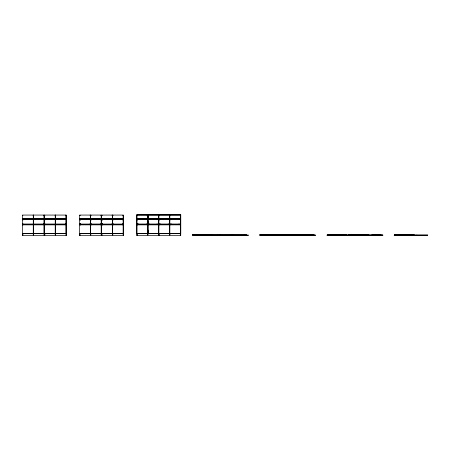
<?xml version="1.0" encoding="UTF-8"?>
<svg xmlns="http://www.w3.org/2000/svg" width="450" height="450" viewBox="0 0 450 450"><rect width="100%" height="100%" fill="white"/><g stroke="black" fill="none" stroke-linecap="round" stroke-linejoin="round"><path stroke-width="0.67" d="M136.834 214.999L180.726 214.999M22.5 215.274L22.911 215.274M33.677 215.274L33.086 215.297M43.509 215.201L44.859 215.274M55.626 215.274L55.035 215.297M65.458 215.201L66.398 215.274L66.398 235.457L22.5 235.457L22.523 215.066L44.218 215.066L44.218 233.404M79.656 215.274L80.432 215.297M100.823 215.297L102.381 215.297M122.771 215.297L123.547 215.274L123.547 235.457L79.656 235.457L79.678 215.066L101.374 215.066L101.374 233.404M147.122 215.274L148.494 215.274M90.056 215.297L91.198 215.297M112.005 215.297L113.147 215.297M147.6 217.901L147.465 218.498L137.379 218.498M148.011 217.901L148.151 218.498L158.231 218.498M23.119 218.498L33.064 218.498M33.885 218.498L43.852 218.52L43.852 218.931M45.068 218.498L55.012 218.498M55.834 218.498L65.801 218.52L65.801 218.931M159.328 218.498L169.414 218.498M170.094 218.498L180.18 218.498M22.523 218.745L44.218 218.745M44.471 218.745L66.167 218.745M79.678 218.745L101.374 218.745M101.627 218.745L123.323 218.745M136.856 218.745L180.703 218.745M80.252 218.818L80.432 218.498M90.242 218.818L90.056 218.498M91.018 218.818L91.198 218.498M101.008 218.818L100.823 218.498M102.195 218.818L102.381 218.498M112.185 218.818L112.005 218.498M112.967 218.818L113.147 218.498M122.957 218.818L122.771 218.498M22.523 218.908L44.218 218.863M44.471 218.908L66.167 218.863M79.678 218.908L101.374 218.908M101.627 218.908L123.323 218.908M136.856 218.908L180.703 218.863M22.523 219.476L44.218 219.476M44.471 219.476L66.167 219.476M79.678 219.476L101.374 219.476M101.627 219.476L123.323 219.476M136.856 219.476L180.703 219.476M147.6 223.273L147.465 223.869M148.011 223.273L148.151 223.869M22.523 224.123L44.218 224.123M44.471 224.123L66.167 224.123M79.678 224.123L101.374 224.123M101.627 224.123L123.323 224.123M136.856 224.123L180.703 224.123M22.523 224.235L44.218 224.235M44.471 224.235L66.167 224.235M79.678 224.28L101.374 224.235M101.627 224.28L123.323 224.28M136.856 224.235L180.703 224.235M44.038 224.303L43.509 224.303L43.509 223.892L43.852 224.303M65.981 224.303L65.458 224.303L65.458 223.892L65.801 224.303M22.523 224.854L44.218 224.854M44.471 224.854L66.167 224.854M79.678 224.854L101.374 224.854M101.627 224.854L123.323 224.854M136.856 224.854L180.703 224.854M147.6 232.442L147.465 233.038M148.011 232.442L148.151 233.038M22.5 233.404L66.398 233.404M79.656 233.404L123.547 233.404M22.5 233.674L66.398 233.674M79.656 233.674L123.547 233.674M136.834 233.674L180.726 233.674M195.306 234.467L192.617 234.467L192.617 235.457L248.4 235.457L248.4 235.046L192.617 235.046M196.2 234.467L199.794 234.467M200.576 234.467L205.971 234.467L205.971 235.046M206.949 234.467L212.349 234.467M398.008 234.467L401.603 234.467M260.061 234.911L269.73 234.911M269.961 234.911L279.63 234.911M279.855 234.911L289.53 234.911M289.755 234.911L301.944 234.911M302.169 234.911L314.359 234.911M327.274 234.911L336.943 234.911M337.174 234.911L346.843 234.911M348.261 234.911L369.017 234.911M371.627 234.911L381.296 234.911M22.5 235.001L22.911 235.001L22.911 233.404M66.398 235.001L65.981 235.001L65.981 215.201M79.656 235.001L80.066 235.001L80.066 233.404M123.547 235.001L123.137 235.001L123.137 215.274M136.834 235.001L137.244 235.001L137.244 233.404M180.726 235.001L180.315 235.001L180.315 233.404M259.83 235.046L315.613 235.046L315.613 235.457L259.83 235.457L259.83 234.467L262.524 234.467L262.524 235.046M394.256 235.164L405.186 235.164M405.416 235.164L416.346 235.164M416.571 235.164L427.5 235.164M394.256 235.389L405.186 235.389M405.416 235.389L416.346 235.389M416.571 235.389L427.5 235.389M414.157 235.046L414.157 234.467L408.763 234.467L408.763 235.046M413.466 234.467L413.466 235.046M411.812 234.467L411.795 235.046M411.114 234.467L411.114 235.046M409.461 234.467L409.461 235.046M407.784 235.046L407.784 234.467L402.384 234.467L402.384 235.046M407.087 234.467L407.087 235.046M405.416 234.467L405.416 235.457L416.346 235.457L416.346 235.046L394.256 235.046L394.256 235.457L405.186 235.457L405.186 235.046M405.298 234.467L405.298 235.046M404.736 234.467L404.736 235.046M403.082 234.467L403.082 235.046M397.119 235.046L397.119 234.467L394.425 234.467L394.425 235.046M382.601 235.046L327.274 235.046M314.083 234.911L302.445 234.911M301.669 234.911L290.031 234.911M289.53 235.046L279.855 235.046M279.63 235.046L269.961 235.046M279.562 235.046L279.562 234.467L274.168 234.467L274.168 235.046M278.865 234.467L278.865 235.046M277.211 234.467L277.2 235.046M276.519 234.467L276.519 235.046M274.866 234.467L274.866 235.046M273.189 235.046L273.189 234.467L267.789 234.467L267.789 235.046M272.492 234.467L272.492 235.046M270.821 234.467L270.838 235.046M270.141 234.467L270.096 235.046M269.73 235.046L260.061 235.046M268.487 234.467L268.487 235.046M266.951 235.046L266.951 234.467L263.543 234.467L263.543 235.046M246.572 235.046L246.572 234.636L233.308 234.636L233.308 235.046M244.581 234.636L244.581 235.046M233.083 235.046L233.083 234.636L219.819 234.636L219.819 235.046M231.092 234.636L231.092 235.046M219.594 235.046L219.594 234.636L206.331 234.636L206.331 235.046M217.603 234.636L217.603 235.046M206.106 235.046L206.106 234.636L192.842 234.636L192.842 235.046M204.114 234.636L204.114 235.046M180.534 235.001L180.534 235.457M180.315 218.756L180.315 220.151M180.315 223.639L180.315 225.034M179.038 218.498L179.038 218.863M179.038 223.869L179.038 224.235M171.242 218.498L171.242 218.863M171.242 223.869L171.242 224.235M169.959 218.756L169.959 220.151M169.959 223.639L169.959 225.034M169.959 233.404L169.959 235.001L169.549 235.001L169.549 233.404M169.779 215.066L169.779 233.404M169.729 215.066L169.729 233.404M169.549 218.756L169.549 220.151M169.549 223.639L169.549 225.034M168.266 218.498L168.266 218.863M168.266 223.869L168.266 224.235M160.47 218.498L160.47 218.863M160.47 223.869L160.47 224.235M159.193 218.756L159.193 220.151M159.193 223.639L159.193 225.034M159.193 233.404L159.193 235.001L158.366 235.001L158.366 233.404M158.974 235.001L158.974 235.457M158.805 215.066L158.782 235.457M158.76 215.066L158.76 233.404M158.586 235.001L158.586 235.457M158.366 218.756L158.366 220.151M158.366 223.639L158.366 225.034M157.089 218.498L157.089 218.863M157.089 223.869L157.089 224.235M149.293 218.498L149.293 218.863M149.293 223.869L149.293 224.235M148.219 215.64L148.219 218.498M148.219 221.012L148.219 223.869M148.219 230.181L148.219 233.038M148.011 215.274L148.011 235.001L147.6 235.001L147.6 215.274M147.398 215.64L147.398 218.498M147.398 221.012L147.398 223.869M147.398 230.181L147.398 233.038M146.323 218.498L146.323 218.863M146.323 223.869L146.323 224.235M138.527 218.498L138.527 218.863M138.527 223.869L138.527 224.235M137.244 218.756L137.244 220.151M137.244 223.639L137.244 225.034M137.025 235.001L137.025 235.457M123.356 235.001L123.356 235.457M123.323 233.404L123.323 215.066L101.627 215.066L101.604 235.457M122.957 220.168L122.957 218.498L112.967 218.498L112.967 220.168M122.957 223.65L122.957 225.045M122.771 223.869L122.771 224.19M113.147 223.869L113.147 224.19M112.967 223.65L112.967 225.045M112.781 218.756L112.781 220.168M112.781 223.639L112.781 225.045M112.781 233.404L112.781 235.001L112.371 235.001L112.393 215.066M112.551 215.066L112.551 233.404M112.371 218.756L112.371 220.168M112.371 223.639L112.371 225.045M112.185 220.168L112.185 218.498L102.195 218.498L102.195 220.168M112.185 223.65L112.185 225.045M112.005 223.869L112.005 224.19M102.381 223.869L102.381 224.19M102.195 223.65L102.195 225.045M102.015 218.756L102.015 220.168M102.015 223.639L102.015 225.045M102.015 233.404L102.015 235.001L101.194 235.001L101.194 215.274M101.796 235.001L101.796 235.457M101.407 235.001L101.407 235.457M101.008 220.168L101.008 218.498L91.018 218.498L91.018 220.168M101.008 223.65L101.008 225.045M100.823 223.869L100.823 224.19M91.198 223.869L91.198 224.19M91.018 223.65L91.018 225.045M90.832 218.756L90.832 220.168M90.832 223.639L90.832 225.045M90.832 233.404L90.832 235.001L90.422 235.001L90.444 215.066M90.608 215.066L90.608 233.404M90.422 218.756L90.422 220.168M90.422 223.639L90.422 225.045M90.242 220.168L90.242 218.498L80.252 218.498L80.252 220.168M90.242 223.65L90.242 225.045M90.056 223.869L90.056 224.19M80.432 223.869L80.432 224.19M80.252 223.65L80.252 225.045M80.066 218.756L80.066 220.168M80.066 223.639L80.066 225.045M79.847 235.001L79.847 235.457M66.167 233.404L66.167 215.066L44.471 215.066L44.449 235.457M66.201 235.001L66.201 235.457M65.458 218.52L65.458 218.931M55.626 218.756L55.626 220.151M55.626 223.639L55.626 225.034M55.626 233.404L55.626 235.001L55.215 235.001L55.238 215.066M55.401 215.066L55.401 233.404M44.859 218.756L44.859 220.151M44.859 223.639L44.859 225.034M44.859 233.404L44.859 235.001L44.038 235.001L44.038 215.201M44.64 235.001L44.64 235.457M44.252 235.001L44.252 235.457M43.509 218.52L43.509 218.931M33.677 218.756L33.677 220.151M33.677 223.639L33.677 225.034M33.677 233.404L33.677 235.001L33.266 235.001L33.289 215.066M33.452 215.066L33.452 233.404M22.911 218.756L22.911 220.151M22.911 223.639L22.911 225.034M22.697 235.001L22.697 235.457M180.726 214.543L136.834 214.543L136.834 235.457L180.726 235.457L180.726 214.543M180.703 215.066L136.856 215.066L136.856 233.404L180.726 233.404L180.703 215.066M382.826 235.046L327.043 235.046L327.043 235.457L382.826 235.457L382.826 235.046M427.5 235.046L416.571 235.046L416.571 235.457L427.5 235.457L427.5 235.046M263.7 235.046L263.7 234.467L263.655 235.046M147.831 233.404L147.831 215.066L147.786 233.404"/></g></svg>
